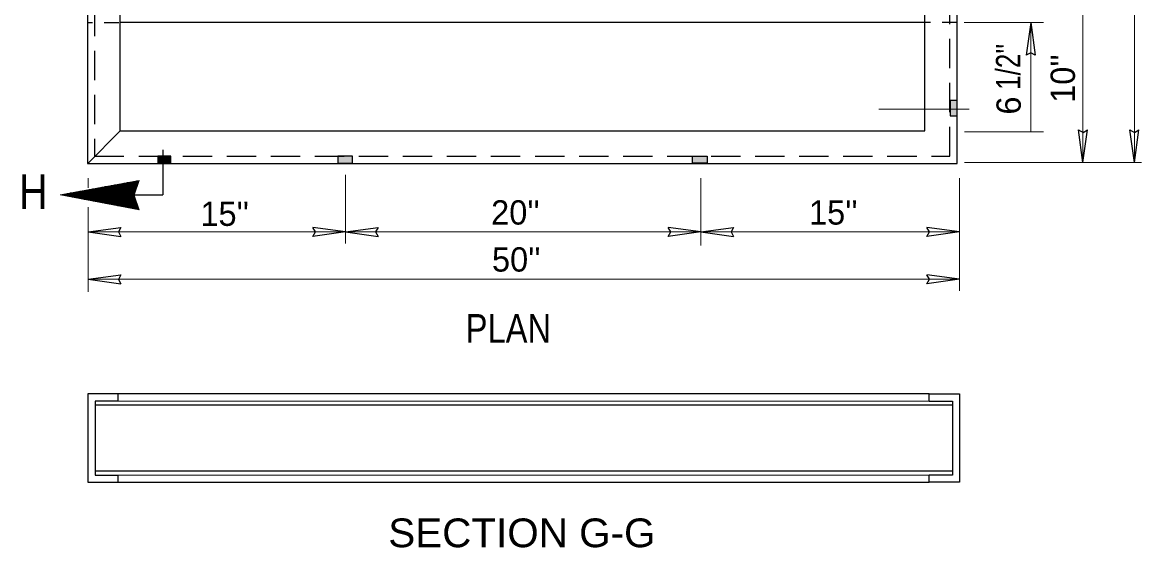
# Model space of a CAD drawing. Extents: x 139 to 512, y -134 to 135.
# Drawn here: x 259.4 to 317.7, y -63.6 to -36.2 of the extents above; entities that cross this region are included whole.
import ezdxf

# ---------------------------------------------------------------- set-up
doc = ezdxf.new("R2010")
doc.units = 0
doc.header["$LTSCALE"] = 0.51
doc.linetypes.add('MEDIUM_DASHED', pattern=[4.5, 3, -1.5])
doc.linetypes.add('SHORT_DASHED', pattern=[2.7, 1.5, -1.2])
doc.layers.add('1', color=7, linetype='Continuous', lineweight=13)

msp = doc.modelspace()

# ---------------------------------------------------------------- hatches: boundary and pattern name
at = {"layer": '1'}
for points in [[(307.7292, -41.0975), (308.0963, -41.0975), (308.0963, -40.3047), (307.7292, -40.3047)], [(266.4541, -43.58), (267.1167, -43.58), (267.1167, -43.2043), (266.4541, -43.2043)], [(276.5824, -43.5733), (276.5824, -43.2013), (275.8178, -43.2013), (275.8178, -43.5733)], [(294.3162, -43.5733), (294.3162, -43.2013), (295.0808, -43.2013), (295.0808, -43.5733)]]:
    msp.add_hatch(color=256, dxfattribs=at).paths.add_polyline_path(points)

# ---------------------------------------------------------------- linework, layer by layer
for p, q in [((317.3389, -43.5369), (317.3389, 1.6735)), ((308.4604, -36.236), (312.6079, -36.236)), ((311.9378, -41.9322), (311.9378, -36.236)), ((304.0201, -40.7465), (308.7289, -40.7465)), ((308.4893, -41.9322), (312.6079, -41.9322)), ((308.4893, -43.5369), (317.7151, -43.5369)), ((276.2258, -47.7537), (276.2258, -44.1819)), ((262.8188, -44.861), (262.8188, -44.3585)), ((263.0528, -44.9109), (263.0528, -45.5409)), ((263.0828, -44.9052), (263.0828, -45.5462)), ((263.1128, -44.8997), (263.1128, -45.5517)), ((263.1428, -44.894), (263.1428, -45.5577)), ((263.1732, -44.8888), (263.1732, -45.5634)), ((265.3313, -44.8843), (263.1972, -44.8843)), ((263.2032, -44.8832), (263.2032, -45.5694)), ((263.2332, -44.8775), (263.2332, -45.575)), ((263.2632, -44.8723), (263.2632, -45.5802)), ((263.2936, -44.867), (263.2936, -45.5862)), ((263.3236, -44.8614), (263.3236, -45.5919)), ((263.3536, -44.8558), (263.3536, -45.5975)), ((265.3414, -44.8539), (263.3618, -44.8539)), ((263.3836, -44.8502), (263.3836, -45.6035)), ((263.4139, -44.8449), (263.4139, -45.6092)), ((263.4439, -44.8392), (263.4439, -45.6152)), ((263.4739, -44.8337), (263.4739, -45.6204)), ((263.5039, -44.828), (263.5039, -45.626)), ((265.3516, -44.8239), (263.5261, -44.8239)), ((263.5343, -44.8227), (263.5343, -45.632)), ((263.5643, -44.8172), (263.5643, -45.6377)), ((263.5943, -44.8115), (263.5943, -45.6437)), ((263.6243, -44.8059), (263.6243, -45.6492)), ((263.6547, -44.801), (263.6547, -45.6545)), ((263.6847, -44.7954), (263.6847, -45.6605)), ((265.3613, -44.7939), (263.6903, -44.7939)), ((263.7147, -44.7897), (263.7147, -45.6662)), ((263.7447, -44.7845), (263.7447, -45.6717)), ((263.7751, -44.7789), (263.7751, -45.6777)), ((263.8051, -44.7732), (263.8051, -45.6834)), ((263.8351, -44.7677), (263.8351, -45.6894)), ((265.3714, -44.7639), (263.8549, -44.7639)), ((263.8651, -44.7624), (263.8651, -45.6947)), ((263.8954, -44.7567), (263.8954, -45.7002)), ((263.9254, -44.7512), (263.9254, -45.7062)), ((263.9554, -44.7455), (263.9554, -45.7119)), ((263.9854, -44.7407), (263.9854, -45.7179)), ((264.0158, -44.735), (264.0158, -45.7235)), ((265.3816, -44.7335), (264.0192, -44.7335)), ((264.0458, -44.7294), (264.0458, -45.7287)), ((264.0758, -44.7237), (264.0758, -45.7347)), ((264.1058, -44.7185), (264.1058, -45.7404)), ((264.1362, -44.7129), (264.1362, -45.746)), ((264.1662, -44.7073), (264.1662, -45.752)), ((265.3913, -44.7035), (264.1834, -44.7035)), ((264.1962, -44.7017), (264.1962, -45.7577)), ((264.2262, -44.6964), (264.2262, -45.7637)), ((264.2566, -44.6908), (264.2566, -45.7689)), ((264.2866, -44.6852), (264.2866, -45.7745)), ((264.3166, -44.6795), (264.3166, -45.7805)), ((264.3466, -44.6743), (264.3466, -45.7862)), ((265.4011, -44.6735), (264.3481, -44.6735)), ((264.3769, -44.6687), (264.3769, -45.7922)), ((264.4069, -44.663), (264.4069, -45.7978)), ((264.4369, -44.6574), (264.4369, -45.803)), ((264.4669, -44.6522), (264.4669, -45.809)), ((264.4973, -44.6465), (264.4973, -45.8147)), ((265.4112, -44.6435), (264.5123, -44.6435)), ((264.5273, -44.6409), (264.5273, -45.8203)), ((264.5573, -44.6352), (264.5573, -45.8263)), ((264.5873, -44.63), (264.5873, -45.8319)), ((264.6177, -44.6244), (264.6177, -45.8379)), ((264.6477, -44.6187), (264.6477, -45.8432)), ((265.4213, -44.6132), (264.6766, -44.6132)), ((264.6777, -44.6132), (264.6777, -45.8487)), ((264.7077, -44.6079), (264.7077, -45.8547)), ((264.7381, -44.6022), (264.7381, -45.8604)), ((264.7681, -44.5967), (264.7681, -45.8664)), ((264.7981, -44.5914), (264.7981, -45.872)), ((264.8281, -44.5862), (264.8281, -45.8772)), ((265.4314, -44.5832), (264.8412, -44.5832)), ((264.8584, -44.5805), (264.8584, -45.8832)), ((264.8884, -44.5749), (264.8884, -45.8889)), ((264.9184, -44.5692), (264.9184, -45.8945)), ((264.9484, -44.564), (264.9484, -45.9005)), ((264.9788, -44.5584), (264.9788, -45.9062)), ((265.4412, -44.5532), (265.0054, -44.5532)), ((265.0088, -44.5527), (265.0088, -45.9122)), ((265.0388, -44.5472), (265.0388, -45.9174)), ((265.0688, -44.5419), (265.0688, -45.923)), ((265.0992, -44.5362), (265.0992, -45.929)), ((265.1292, -44.5307), (265.1292, -45.9347)), ((265.1592, -44.525), (265.1592, -45.9407)), ((265.4509, -44.5232), (265.1693, -44.5232)), ((265.1892, -44.5198), (265.1892, -45.9462)), ((265.2196, -44.5142), (265.2196, -45.2233)), ((265.2496, -44.5085), (265.2496, -45.1325)), ((265.2796, -44.5029), (265.2796, -45.0414)), ((265.3096, -44.4977), (265.3096, -44.9502)), ((265.4611, -44.4928), (265.3339, -44.4928)), ((265.3399, -44.492), (265.3399, -44.8592)), ((265.3699, -44.4864), (265.3699, -44.7684)), ((265.3999, -44.4808), (265.3999, -44.6777)), ((265.4299, -44.4755), (265.4299, -44.5865)), ((265.4603, -44.4699), (265.4603, -44.4958)), ((294.7493, -47.8663), (294.7493, -44.3585)), ((308.2272, -50.2227), (308.2272, -44.3585)), ((261.3676, -45.2199), (261.3676, -45.2207)), ((265.2222, -45.215), (261.3893, -45.215)), ((261.3976, -45.2142), (261.3976, -45.2263)), ((261.4276, -45.2087), (261.4276, -45.2323)), ((261.4576, -45.203), (261.4576, -45.2379)), ((261.4879, -45.1977), (261.4879, -45.2439)), ((265.2124, -45.2454), (261.4977, -45.2454)), ((261.5179, -45.1922), (261.5179, -45.2492)), ((261.5479, -45.1865), (261.5479, -45.2548)), ((265.2323, -45.185), (261.5539, -45.185)), ((261.5779, -45.1809), (261.5779, -45.2608)), ((261.6083, -45.176), (261.6083, -45.2664)), ((261.6383, -45.1704), (261.6383, -45.2724)), ((265.2229, -45.2754), (261.6563, -45.2754)), ((261.6683, -45.1647), (261.6683, -45.278)), ((261.6983, -45.1592), (261.6983, -45.2832)), ((265.2424, -45.155), (261.7186, -45.155)), ((261.7287, -45.1539), (261.7287, -45.2892)), ((261.7587, -45.1482), (261.7587, -45.2949)), ((261.7887, -45.1427), (261.7887, -45.3005)), ((265.2334, -45.3054), (261.8149, -45.3054)), ((261.8187, -45.137), (261.8187, -45.3065)), ((261.8491, -45.1317), (261.8491, -45.3122)), ((261.8791, -45.1262), (261.8791, -45.3182)), ((265.2522, -45.125), (261.8828, -45.125)), ((261.9091, -45.1205), (261.9091, -45.3234)), ((261.9391, -45.1149), (261.9391, -45.329)), ((261.9694, -45.1097), (261.9694, -45.335)), ((265.2443, -45.3354), (261.9732, -45.3354)), ((261.9994, -45.104), (261.9994, -45.3407)), ((262.0294, -45.0984), (262.0294, -45.3467)), ((265.2616, -45.0947), (262.0471, -45.0947)), ((262.0594, -45.0927), (262.0594, -45.3522)), ((262.0898, -45.0875), (262.0898, -45.3575)), ((262.1198, -45.0819), (262.1198, -45.3635)), ((265.2544, -45.3657), (262.1326, -45.3657)), ((262.1498, -45.0763), (262.1498, -45.3692)), ((262.1798, -45.0707), (262.1798, -45.3747)), ((262.2102, -45.0654), (262.2102, -45.3807)), ((265.2717, -45.0647), (262.2117, -45.0647)), ((262.2402, -45.0598), (262.2402, -45.3864)), ((262.2702, -45.0542), (262.2702, -45.3924)), ((265.2649, -45.3957), (262.2912, -45.3957)), ((262.3002, -45.0485), (262.3002, -45.3977)), ((262.3306, -45.0433), (262.3306, -45.4032)), ((262.3606, -45.0377), (262.3606, -45.4093)), ((265.2814, -45.0347), (262.3759, -45.0347)), ((262.3906, -45.032), (262.3906, -45.4149)), ((262.4206, -45.0264), (262.4206, -45.4209)), ((265.2751, -45.4258), (262.4494, -45.4258)), ((262.4509, -45.0215), (262.4509, -45.4265)), ((262.4809, -45.0159), (262.4809, -45.4318)), ((262.5109, -45.0102), (262.5109, -45.4378)), ((265.2916, -45.0047), (262.5402, -45.0047)), ((262.5409, -45.0047), (262.5409, -45.4434)), ((262.5713, -44.9994), (262.5713, -45.449)), ((262.6013, -44.9937), (262.6013, -45.455)), ((265.2856, -45.4558), (262.6081, -45.4558)), ((262.6313, -44.9882), (262.6313, -45.4607)), ((262.6613, -44.9825), (262.6613, -45.4667)), ((262.6917, -44.9772), (262.6917, -45.4719)), ((265.3017, -44.9742), (262.7048, -44.9742)), ((262.7217, -44.9717), (262.7217, -45.4775)), ((262.7517, -44.966), (262.7517, -45.4835)), ((265.2957, -45.4862), (262.7667, -45.4862)), ((262.7817, -44.9604), (262.7817, -45.4892)), ((262.8121, -44.9552), (262.8121, -45.4952)), ((262.8421, -44.9495), (262.8421, -45.5007)), ((265.3118, -44.9442), (262.8691, -44.9442)), ((262.8721, -44.9439), (262.8721, -45.506)), ((262.9021, -44.9382), (262.9021, -45.512)), ((262.9324, -44.933), (262.9324, -45.5177)), ((262.9624, -44.9274), (262.9624, -45.5232)), ((262.9924, -44.9217), (262.9924, -45.5292)), ((263.0224, -44.9162), (263.0224, -45.5349)), ((265.3212, -44.9142), (263.0333, -44.9142)), ((265.2196, -45.2649), (265.2196, -45.9515)), ((265.2496, -45.3522), (265.2496, -45.9575)), ((265.2796, -45.4389), (265.2796, -45.9632)), ((262.8188, -50.288), (262.8188, -45.8589)), ((265.3066, -45.5162), (262.9253, -45.5162)), ((265.3171, -45.5462), (263.0839, -45.5462)), ((265.3272, -45.5762), (263.2426, -45.5762)), ((265.3373, -45.6065), (263.4008, -45.6065)), ((265.3478, -45.6365), (263.5598, -45.6365)), ((265.3587, -45.6665), (263.7184, -45.6665)), ((265.3688, -45.6965), (263.8767, -45.6965)), ((265.3789, -45.7269), (264.0353, -45.7269)), ((265.3894, -45.7569), (264.1939, -45.7569)), ((265.3999, -45.7869), (264.3526, -45.7869)), ((265.4101, -45.8169), (264.5112, -45.8169)), ((265.4209, -45.8472), (264.6698, -45.8472)), ((265.4314, -45.8772), (264.8281, -45.8772)), ((265.4416, -45.9072), (264.9867, -45.9072)), ((265.4517, -45.9372), (265.1461, -45.9372)), ((265.4622, -45.9677), (265.3043, -45.9677)), ((265.3096, -45.5262), (265.3096, -45.9688)), ((265.3399, -45.6133), (265.3399, -45.9748)), ((265.3699, -45.7002), (265.3699, -45.9804)), ((265.3999, -45.7877), (265.3999, -45.9864)), ((265.4299, -45.8742), (265.4299, -45.9917)), ((265.4603, -45.9617), (265.4603, -45.9973)), ((265.4731, -45.9977), (265.4629, -45.9977)), ((294.7493, -47.1552), (308.2272, -47.1552)), ((262.8188, -49.6269), (308.2272, -49.6269)), ((306.6417, -55.9838), (264.3829, -55.9838)), ((264.3829, -59.8411), (306.6417, -59.8411))]:
    msp.add_line(p, q, dxfattribs=at)
at = {"layer": '1', "linetype": 'SHORT_DASHED', "lineweight": 25}
for p, q in [((264.4144, -36.2454), (262.7937, -36.2454)), ((308.0926, -36.2304), (306.4178, -36.2304))]:
    msp.add_line(p, q, dxfattribs=at)
at = {"layer": '1', "lineweight": 25}
for p, q in [((306.3991, -36.2267), (264.4658, -36.2267)), ((311.9378, -36.236), (311.7038, -37.939)), ((311.9378, -36.236), (312.1718, -37.939)), ((262.8128, -43.5699), (264.4624, -41.9037)), ((314.6588, -43.5369), (314.4248, -41.8339)), ((314.6588, -43.5369), (314.8928, -41.8339)), ((317.3389, -43.5369), (317.1049, -41.8339)), ((317.3389, -43.5369), (317.5729, -41.8339)), ((266.7061, -42.8757), (266.7061, -45.2233)), ((262.0024, -45.2233), (266.7061, -45.2233)), ((262.8188, -47.1552), (264.5218, -46.9213)), ((262.8188, -47.1552), (264.5218, -47.3892)), ((276.2258, -47.1552), (274.5228, -46.9213)), ((276.2258, -47.1552), (274.5228, -47.3892)), ((276.2258, -47.1552), (277.9288, -46.9213)), ((276.2258, -47.1552), (277.9288, -47.3892)), ((294.7493, -47.1552), (293.0463, -46.9213)), ((294.7493, -47.1552), (293.0463, -47.3892)), ((294.7493, -47.1552), (296.4523, -46.9213)), ((294.7493, -47.1552), (296.4523, -47.3892)), ((308.2272, -47.1552), (306.5242, -46.9213)), ((308.2272, -47.1552), (306.5242, -47.3892)), ((262.8188, -49.6269), (264.5218, -49.3929)), ((308.2272, -49.6269), (306.5242, -49.3929)), ((262.8188, -49.6269), (264.5218, -49.8609)), ((308.2272, -49.6269), (306.5242, -49.8609)), ((264.3829, -55.9838), (264.3829, -55.6088)), ((306.6417, -55.9838), (306.6417, -55.6088)), ((307.8522, -56.1994), (263.1897, -56.1994)), ((263.1724, -59.8411), (264.3829, -59.8411)), ((263.1897, -59.6161), (307.8522, -59.6161)), ((264.3829, -60.2161), (264.3829, -59.8411)), ((306.6417, -60.2161), (306.6417, -59.8411)), ((262.7974, -60.2161), (306.6417, -60.2161)), ((308.2272, -60.2161), (306.6417, -60.2161))]:
    msp.add_line(p, q, dxfattribs=at)
for points in [[(262.7772, -43.5789), (308.0989, -43.5789), (308.0989, 1.687), (262.7772, 1.687)], [(264.4658, -41.8899), (306.4107, -41.8899), (306.4107, -0.002), (264.4658, -0.002)], [(307.7292, -41.0975), (308.0963, -41.0975), (308.0963, -40.3047), (307.7292, -40.3047)], [(266.4541, -43.58), (267.1167, -43.58), (267.1167, -43.2043), (266.4541, -43.2043)], [(276.5824, -43.5733), (276.5824, -43.2013), (275.8178, -43.2013), (275.8178, -43.5733)], [(294.3162, -43.5733), (294.3162, -43.2013), (295.0808, -43.2013), (295.0808, -43.5733)]]:
    msp.add_lwpolyline(points, close=True, dxfattribs=at)
at = {"layer": '1', "linetype": 'MEDIUM_DASHED', "lineweight": 25}
msp.add_lwpolyline([(302.9981, 1.312), (263.1522, 1.312), (263.1522, -43.2039), (307.7239, -43.2039), (307.7239, 1.312), (304.2532, 1.312)], dxfattribs=at)
at = {"layer": '1'}
for points in [[(314.6588, -43.5369), (314.6588, -34.5174), (314.6588, -25.6022), (314.6588, -16.5759), (314.6588, -7.4188), (314.6588, 1.6735)], [(262.8188, -47.1552), (276.2258, -47.1552), (294.7493, -47.1552)]]:
    msp.add_lwpolyline(points, dxfattribs=at)
at = {"layer": '1', "lineweight": 25}
for points in [[(312.1718, -37.939), (311.9354, -37.8072), (311.7038, -37.939)], [(314.4248, -41.8339), (314.6612, -41.9657), (314.8928, -41.8339)], [(317.1049, -41.8339), (317.3413, -41.9657), (317.5729, -41.8339)], [(264.5218, -46.9213), (264.3901, -47.1577), (264.5218, -47.3892)], [(274.5228, -47.3892), (274.6546, -47.1528), (274.5228, -46.9213)], [(277.9288, -46.9213), (277.7971, -47.1577), (277.9288, -47.3892)], [(293.0463, -47.3892), (293.1781, -47.1528), (293.0463, -46.9213)], [(296.4523, -46.9213), (296.3206, -47.1577), (296.4523, -47.3892)], [(306.5242, -47.3892), (306.6559, -47.1528), (306.5242, -46.9213)], [(264.5218, -49.3929), (264.3901, -49.6293), (264.5218, -49.8609)], [(306.5242, -49.8609), (306.6559, -49.6245), (306.5242, -49.3929)], [(306.6417, -55.6088), (262.7974, -55.6088), (262.7974, -60.2161)], [(264.3829, -55.9838), (263.1724, -55.9838), (263.1724, -59.8411)], [(306.6417, -55.6088), (308.2272, -55.6088), (308.2272, -60.2161)], [(306.6417, -55.9838), (307.8522, -55.9838), (307.8522, -59.8411), (306.6417, -59.8411)]]:
    msp.add_lwpolyline(points, dxfattribs=at)
at = {"layer": '1'}
msp.add_lwpolyline([(265.4734, -45.9995), (261.3642, -45.2203), (265.4693, -44.4684), (265.2124, -45.2443)], close=True, dxfattribs=at)

# ---------------------------------------------------------------- texts
at = {"layer": '1', "width": 0.8}
msp.add_text("1/2''", height=1.268, rotation=90, dxfattribs=at).set_placement((311.3893, -39.7425))
at = {"layer": '1'}
for s, p in [("10''", (314.2422, -40.4222)), ('6 ', (311.4166, -41.0347))]:
    msp.add_text(s, height=1.268, rotation=90, dxfattribs=at).set_placement(p)
for s, height, width, p in [('H', 1.8, 0.85, (259.2192, -45.9515)), ('PLAN', 1.5, 0.85, (282.4883, -52.9412)), ('SECTION G-G', 1.5, 1.05, (278.4551, -63.6043))]:
    msp.add_text(s, height=height, dxfattribs=dict(at, width=width)).set_placement(p)
for s, p in [("20''", (283.8151, -46.7727)), ("15''", (268.6636, -46.8407)), ("15''", (300.3822, -46.7732)), ("50''", (283.8593, -49.2252))]:
    msp.add_text(s, height=1.268, dxfattribs=at).set_placement(p)

doc.saveas('drawing.dxf')
